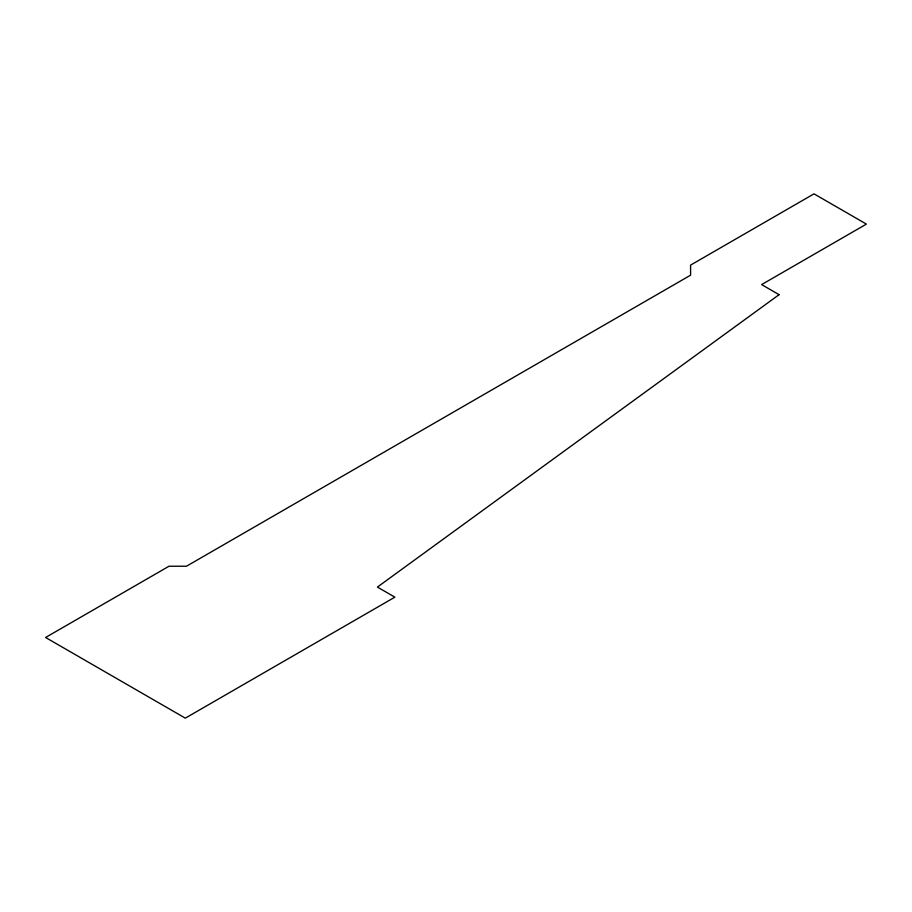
<?xml version="1.0" encoding="UTF-8"?>
<svg xmlns="http://www.w3.org/2000/svg" width="912" height="912" viewBox="0 0 912 912"><rect width="100%" height="100%" fill="white"/><g stroke="black" fill="none" stroke-linecap="round" stroke-linejoin="round"><path stroke-width="1.37" d="M779.076 294.679L377.408 587.077L394.873 597.155L185.307 718.154L45.6 637.488L169.016 566.227L186.481 566.227L690.589 275.185L690.589 265.107L814.006 193.846L866.4 224.101L761.623 284.59L779.076 294.679"/></g></svg>
